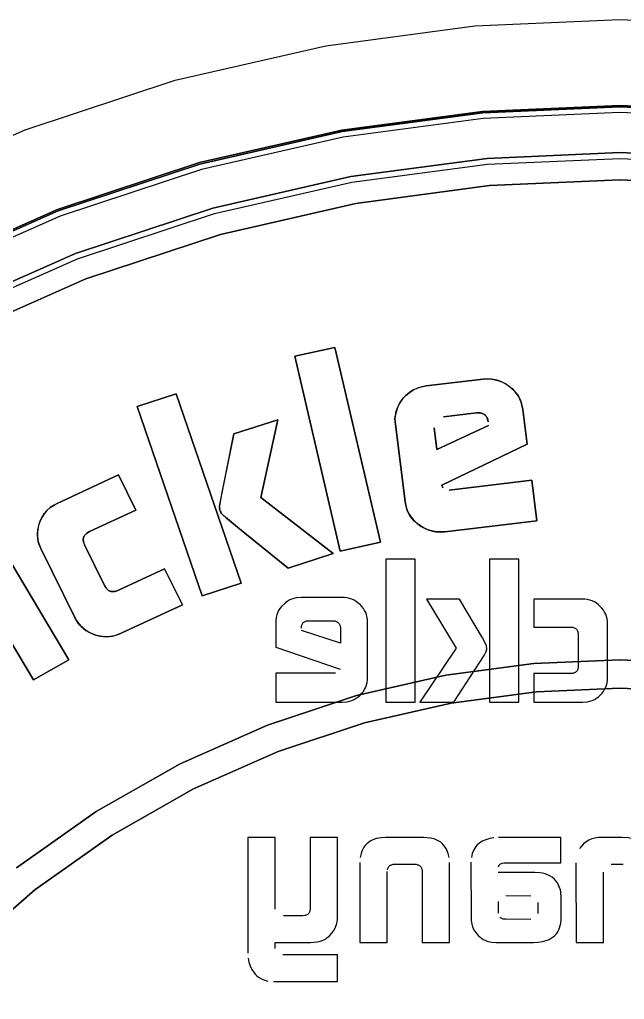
# Model space of a CAD drawing. Header units: millimetres. Extents: x 10366 to 13995, y 24552 to 29685.
# Drawn here: x 11301.61 to 11312.18, y 28002.26 to 28019.37 of the extents above; entities that cross this region are included whole.
import ezdxf

# ---------------------------------------------------------------- set-up
doc = ezdxf.new("R2010")
doc.units = ezdxf.units.MM
doc.header["$LTSCALE"] = 3
doc.layers.add('DomyÅ›lny', color=7, linetype='Continuous')

msp = doc.modelspace()

# ---------------------------------------------------------------- linework, layer by layer
at = {"layer": 'DomyÅ›lny'}
for p, q in [((11307.114, 28013.648), (11307.91, 28010.245)), ((11307.91, 28010.245), (11307.114, 28013.648)), ((11310.399, 28012.566), (11310.476, 28011.96)), ((11310.476, 28011.96), (11310.399, 28012.566)), ((11308.848, 28012.242), (11308.896, 28011.865)), ((11308.896, 28011.865), (11308.848, 28012.242)), ((11303.334, 28011.422), (11303.636, 28010.807)), ((11303.636, 28010.807), (11303.334, 28011.422)), ((11310.555, 28011.33), (11310.645, 28010.623)), ((11310.645, 28010.623), (11310.555, 28011.33)), ((11308.984, 28011.243), (11309, 28011.195)), ((11309, 28011.195), (11308.984, 28011.243)), ((11301.17, 28010.364), (11302.468, 28008.191)), ((11302.468, 28008.191), (11301.17, 28010.364)), ((11302.742, 28010.199), (11303.091, 28009.489)), ((11303.091, 28009.489), (11302.742, 28010.199)), ((11308.521, 28009.951), (11308.007, 28009.951)), ((11308.007, 28009.951), (11308.007, 28007.451)), ((11308.521, 28009.951), (11308.007, 28009.951)), ((11308.007, 28009.951), (11308.007, 28007.451)), ((11308.521, 28007.451), (11308.521, 28009.951)), ((11308.521, 28007.451), (11308.521, 28009.951)), ((11310.332, 28009.951), (11309.818, 28009.951)), ((11309.818, 28009.951), (11309.818, 28007.451)), ((11310.332, 28009.951), (11309.818, 28009.951)), ((11309.818, 28009.951), (11309.818, 28007.451)), ((11310.332, 28007.451), (11310.332, 28009.951)), ((11310.332, 28007.451), (11310.332, 28009.951)), ((11304.139, 28009.783), (11304.45, 28009.151)), ((11304.45, 28009.151), (11304.139, 28009.783)), ((11307.242, 28009.284), (11306.527, 28009.284)), ((11307.242, 28009.284), (11306.527, 28009.284)), ((11309.295, 28009.251), (11308.716, 28009.251)), ((11308.716, 28009.251), (11309.235, 28008.395)), ((11308.716, 28009.251), (11309.235, 28008.395)), ((11309.295, 28009.251), (11308.716, 28009.251)), ((11311.443, 28009.252), (11310.595, 28009.252)), ((11310.595, 28009.252), (11310.595, 28008.764)), ((11310.595, 28009.252), (11310.595, 28008.764)), ((11311.443, 28009.252), (11310.595, 28009.252)), ((11306.661, 28008.876), (11307.078, 28008.876)), ((11306.661, 28008.876), (11307.078, 28008.876)), ((11306.082, 28008.85), (11306.082, 28008.414)), ((11306.082, 28008.85), (11306.082, 28008.414)), ((11307.212, 28008.481), (11306.531, 28008.704)), ((11307.212, 28008.481), (11306.531, 28008.704)), ((11307.212, 28008.752), (11307.212, 28008.481)), ((11307.212, 28008.752), (11307.212, 28008.481)), ((11307.687, 28007.883), (11307.687, 28008.85)), ((11307.687, 28007.883), (11307.687, 28008.85)), ((11310.595, 28008.764), (11311.236, 28008.764)), ((11310.595, 28008.764), (11311.236, 28008.764)), ((11311.88, 28007.876), (11311.88, 28008.827)), ((11311.88, 28007.876), (11311.88, 28008.827)), ((11311.367, 28008.639), (11311.367, 28008.077)), ((11311.367, 28008.639), (11311.367, 28008.077)), ((11306.082, 28008.414), (11307.205, 28008.03)), ((11306.082, 28008.414), (11307.205, 28008.03)), ((11309.235, 28008.395), (11308.603, 28007.451)), ((11309.235, 28008.395), (11308.603, 28007.451)), ((11307.124, 28007.96), (11306.082, 28007.96)), ((11306.082, 28007.96), (11306.082, 28007.451)), ((11306.082, 28007.96), (11306.082, 28007.451)), ((11307.124, 28007.96), (11306.082, 28007.96)), ((11311.236, 28007.952), (11310.595, 28007.952)), ((11310.595, 28007.952), (11310.595, 28007.451)), ((11310.595, 28007.952), (11310.595, 28007.451)), ((11311.236, 28007.952), (11310.595, 28007.952)), ((11306.082, 28007.451), (11307.242, 28007.451)), ((11306.082, 28007.451), (11307.242, 28007.451)), ((11308.007, 28007.451), (11308.521, 28007.451)), ((11308.007, 28007.451), (11308.521, 28007.451)), ((11308.603, 28007.451), (11309.195, 28007.451)), ((11308.603, 28007.451), (11309.195, 28007.451)), ((11309.818, 28007.451), (11310.332, 28007.451)), ((11309.818, 28007.451), (11310.332, 28007.451)), ((11310.595, 28007.451), (11311.443, 28007.451)), ((11310.595, 28007.451), (11311.443, 28007.451)), ((11306.069, 28005.09), (11305.594, 28005.09)), ((11305.594, 28005.09), (11305.594, 28003.072)), ((11305.594, 28005.09), (11305.594, 28003.072)), ((11306.069, 28005.09), (11305.594, 28005.09)), ((11306.069, 28003.839), (11306.069, 28005.09)), ((11306.069, 28003.839), (11306.069, 28005.09)), ((11307.162, 28005.09), (11306.684, 28005.09)), ((11306.684, 28005.09), (11306.684, 28003.869)), ((11306.684, 28005.09), (11306.684, 28003.869)), ((11307.162, 28005.09), (11306.684, 28005.09)), ((11307.162, 28003.723), (11307.162, 28005.09)), ((11307.162, 28003.723), (11307.162, 28005.09)), ((11308.667, 28005.09), (11308.002, 28005.09)), ((11308.667, 28005.09), (11308.002, 28005.09)), ((11311.064, 28005.09), (11309.976, 28005.09)), ((11311.064, 28005.09), (11309.976, 28005.09)), ((11311.064, 28004.649), (11311.064, 28005.09)), ((11311.064, 28004.649), (11311.064, 28005.09)), ((11312.137, 28005.09), (11311.77, 28005.09)), ((11312.137, 28005.09), (11311.77, 28005.09)), ((11307.551, 28004.653), (11307.551, 28003.258)), ((11307.551, 28004.653), (11307.551, 28003.258)), ((11308.186, 28004.626), (11308.484, 28004.626)), ((11308.186, 28004.626), (11308.484, 28004.626)), ((11309.116, 28003.258), (11309.116, 28004.653)), ((11309.116, 28003.258), (11309.116, 28004.653)), ((11309.493, 28004.66), (11309.495, 28003.688)), ((11309.493, 28004.66), (11309.495, 28003.688)), ((11310.074, 28004.649), (11311.064, 28004.649)), ((11310.074, 28004.649), (11311.064, 28004.649)), ((11311.329, 28004.65), (11311.333, 28003.258)), ((11311.329, 28004.65), (11311.333, 28003.258)), ((11311.941, 28004.626), (11312.151, 28004.626)), ((11311.941, 28004.626), (11312.151, 28004.626)), ((11308.03, 28003.258), (11308.03, 28004.498)), ((11308.03, 28003.258), (11308.03, 28004.498)), ((11308.638, 28004.524), (11308.638, 28003.258)), ((11308.638, 28004.524), (11308.638, 28003.258)), ((11310.609, 28004.479), (11309.969, 28004.479)), ((11310.609, 28004.479), (11309.969, 28004.479)), ((11311.812, 28003.258), (11311.808, 28004.487)), ((11311.812, 28003.258), (11311.808, 28004.487)), ((11310.102, 28004.075), (11310.54, 28004.073)), ((11310.102, 28004.075), (11310.54, 28004.073)), ((11309.973, 28003.768), (11309.977, 28003.97)), ((11309.973, 28003.768), (11309.977, 28003.97)), ((11310.663, 28003.953), (11310.661, 28003.765)), ((11310.663, 28003.953), (11310.661, 28003.765)), ((11311.07, 28003.671), (11311.07, 28004.045)), ((11311.07, 28003.671), (11311.07, 28004.045)), ((11306.556, 28003.723), (11306.216, 28003.723)), ((11306.556, 28003.723), (11306.216, 28003.723)), ((11310.538, 28003.659), (11310.096, 28003.662)), ((11310.538, 28003.659), (11310.096, 28003.662)), ((11306.069, 28003.151), (11306.069, 28003.258)), ((11306.069, 28003.258), (11306.687, 28003.258)), ((11306.069, 28003.258), (11306.687, 28003.258)), ((11306.069, 28003.151), (11306.069, 28003.258)), ((11307.551, 28003.258), (11308.03, 28003.258)), ((11307.551, 28003.258), (11308.03, 28003.258)), ((11308.638, 28003.258), (11309.116, 28003.258)), ((11308.638, 28003.258), (11309.116, 28003.258)), ((11309.927, 28003.258), (11310.585, 28003.258)), ((11309.927, 28003.258), (11310.585, 28003.258)), ((11311.333, 28003.258), (11311.812, 28003.258)), ((11311.333, 28003.258), (11311.812, 28003.258)), ((11307.162, 28003.038), (11306.205, 28003.038)), ((11307.162, 28003.038), (11306.205, 28003.038)), ((11307.162, 28002.574), (11307.162, 28003.038)), ((11307.162, 28002.574), (11307.162, 28003.038)), ((11306.044, 28002.574), (11307.162, 28002.574)), ((11306.044, 28002.574), (11307.162, 28002.574))]:
    msp.add_line(p, q, dxfattribs=at)
for points in [[(11299.125, 28016.311, 0), (11301.701, 28017.449, 0), (11304.326, 28018.316, 0), (11306.958, 28018.917, 0), (11309.559, 28019.263, 0), (11312.097, 28019.374, 0), (11314.634, 28019.263, 0), (11317.236, 28018.917, 0), (11319.868, 28018.316, 0), (11322.493, 28017.449, 0), (11325.068, 28016.311, 0)], [(11288.38, 27980.044, 0), (11287.272, 27982.408, 0), (11286.428, 27984.817, 0), (11285.843, 27987.233, 0), (11285.505, 27989.621, 0), (11285.397, 27991.951, 0), (11285.505, 27994.28, 0), (11285.843, 27996.668, 0), (11286.428, 27999.085, 0), (11287.272, 28001.494, 0), (11288.38, 28003.858, 0), (11289.75, 28006.138, 0), (11291.369, 28008.292, 0), (11293.217, 28010.283, 0), (11295.268, 28012.078, 0), (11297.487, 28013.65, 0), (11299.834, 28014.98, 0), (11302.269, 28016.056, 0), (11304.75, 28016.876, 0), (11307.239, 28017.444, 0), (11309.698, 28017.772, 0), (11312.097, 28017.876, 0)], [(11288.403, 27980.055, 0), (11287.296, 27982.417, 0), (11286.453, 27984.824, 0), (11285.869, 27987.238, 0), (11285.531, 27989.624, 0), (11285.424, 27991.951, 0), (11285.531, 27994.278, 0), (11285.869, 27996.664, 0), (11286.453, 27999.078, 0), (11287.296, 28001.485, 0), (11288.403, 28003.847, 0), (11289.771, 28006.124, 0), (11291.389, 28008.276, 0), (11293.236, 28010.265, 0), (11295.285, 28012.059, 0), (11297.501, 28013.629, 0), (11299.846, 28014.958, 0), (11302.279, 28016.033, 0), (11304.757, 28016.851, 0), (11307.243, 28017.419, 0), (11309.7, 28017.746, 0), (11312.097, 28017.851, 0)], [(11324.36, 28014.98, 0), (11321.925, 28016.056, 0), (11319.443, 28016.876, 0), (11316.955, 28017.444, 0), (11314.496, 28017.772, 0), (11312.097, 28017.876, 0), (11309.698, 28017.772, 0), (11307.239, 28017.444, 0), (11304.75, 28016.876, 0), (11302.269, 28016.056, 0), (11299.834, 28014.98, 0)], [(11324.348, 28014.958, 0), (11321.915, 28016.033, 0), (11319.436, 28016.851, 0), (11316.95, 28017.419, 0), (11314.494, 28017.746, 0), (11312.097, 28017.851, 0), (11309.7, 28017.746, 0), (11307.243, 28017.419, 0), (11304.757, 28016.851, 0), (11302.279, 28016.033, 0), (11299.846, 28014.958, 0)], [(11324.3, 28014.869, 0), (11321.877, 28015.94, 0), (11319.408, 28016.755, 0), (11316.932, 28017.321, 0), (11314.484, 28017.647, 0), (11312.097, 28017.751, 0), (11309.709, 28017.647, 0), (11307.262, 28017.321, 0), (11304.786, 28016.755, 0), (11302.316, 28015.94, 0), (11299.893, 28014.869, 0)], [(11312.097, 28017.876, 0), (11314.496, 28017.772, 0), (11316.955, 28017.444, 0), (11319.443, 28016.876, 0), (11321.925, 28016.056, 0), (11324.36, 28014.98, 0), (11326.707, 28013.65, 0), (11328.925, 28012.078, 0), (11330.976, 28010.283, 0), (11332.825, 28008.292, 0), (11334.444, 28006.138, 0), (11335.813, 28003.858, 0), (11336.922, 28001.494, 0), (11337.766, 27999.085, 0), (11338.35, 27996.668, 0), (11338.688, 27994.28, 0), (11338.796, 27991.951, 0), (11338.688, 27989.621, 0), (11338.35, 27987.233, 0), (11337.766, 27984.817, 0), (11336.922, 27982.408, 0), (11335.813, 27980.044, 0)], [(11312.097, 28017.851, 0), (11314.494, 28017.746, 0), (11316.95, 28017.419, 0), (11319.436, 28016.851, 0), (11321.915, 28016.033, 0), (11324.348, 28014.958, 0), (11326.693, 28013.629, 0), (11328.909, 28012.059, 0), (11330.958, 28010.265, 0), (11332.805, 28008.276, 0), (11334.422, 28006.124, 0), (11335.79, 28003.847, 0), (11336.897, 28001.485, 0), (11337.74, 27999.078, 0), (11338.325, 27996.664, 0), (11338.662, 27994.278, 0), (11338.77, 27991.951, 0), (11338.662, 27989.624, 0), (11338.325, 27987.238, 0), (11337.74, 27984.824, 0), (11336.897, 27982.417, 0), (11335.79, 27980.055, 0)], [(11300.224, 28014.247, 0), (11302.582, 28015.289, 0), (11304.984, 28016.082, 0), (11307.393, 28016.632, 0), (11309.774, 28016.949, 0), (11312.097, 28017.051, 0), (11314.419, 28016.949, 0), (11316.8, 28016.632, 0), (11319.209, 28016.082, 0), (11321.612, 28015.289, 0), (11323.969, 28014.247, 0)], [(11323.969, 28014.247, 0), (11321.612, 28015.289, 0), (11319.209, 28016.082, 0), (11316.8, 28016.632, 0), (11314.419, 28016.949, 0), (11312.097, 28017.051, 0), (11309.774, 28016.949, 0), (11307.393, 28016.632, 0), (11304.984, 28016.082, 0), (11302.582, 28015.289, 0), (11300.224, 28014.247, 0)], [(11300.272, 28014.158, 0), (11302.62, 28015.196, 0), (11305.013, 28015.986, 0), (11307.412, 28016.534, 0), (11309.783, 28016.85, 0), (11312.097, 28016.951, 0), (11314.41, 28016.85, 0), (11316.782, 28016.534, 0), (11319.181, 28015.986, 0), (11321.574, 28015.196, 0), (11323.922, 28014.158, 0)], [(11323.744, 28013.824, 0), (11321.431, 28014.846, 0), (11319.074, 28015.624, 0), (11316.711, 28016.163, 0), (11314.375, 28016.475, 0), (11312.097, 28016.574, 0), (11309.818, 28016.475, 0), (11307.483, 28016.163, 0), (11305.119, 28015.624, 0), (11302.762, 28014.846, 0), (11300.45, 28013.824, 0)], [(11300.45, 28013.824, 0), (11302.762, 28014.846, 0), (11305.119, 28015.624, 0), (11307.483, 28016.163, 0), (11309.818, 28016.475, 0), (11312.097, 28016.574, 0), (11314.375, 28016.475, 0), (11316.711, 28016.163, 0), (11319.074, 28015.624, 0), (11321.431, 28014.846, 0), (11323.744, 28013.824, 0)], [(11306.414, 28013.494, 0), (11307.114, 28013.648, 0)], [(11307.114, 28013.648, 0), (11306.414, 28013.494, 0)], [(11307.21, 28010.091, 0), (11306.414, 28013.494, 0)], [(11306.414, 28013.494, 0), (11307.21, 28010.091, 0)], [(11308.172, 28012.301, 0), (11308.166, 28012.405, 0), (11308.172, 28012.463, 0), (11308.188, 28012.533, 0), (11308.219, 28012.619, 0), (11308.244, 28012.668, 0), (11308.279, 28012.72, 0), (11308.322, 28012.774, 0), (11308.364, 28012.817, 0), (11308.438, 28012.876, 0), (11308.487, 28012.906, 0), (11308.565, 28012.941, 0), (11308.632, 28012.961, 0), (11308.713, 28012.976, 0)], [(11308.713, 28012.976, 0), (11308.594, 28012.951, 0), (11308.518, 28012.921, 0), (11308.476, 28012.9, 0), (11308.419, 28012.863, 0), (11308.343, 28012.796, 0), (11308.3, 28012.749, 0), (11308.262, 28012.696, 0), (11308.232, 28012.647, 0), (11308.211, 28012.601, 0), (11308.184, 28012.521, 0), (11308.171, 28012.456, 0), (11308.166, 28012.401, 0), (11308.167, 28012.35, 0), (11308.172, 28012.301, 0)], [(11308.713, 28012.976, 0), (11309.706, 28013.094, 0)], [(11309.706, 28013.094, 0), (11308.713, 28012.976, 0)], [(11309.706, 28013.094, 0), (11309.783, 28013.099, 0), (11309.864, 28013.095, 0), (11309.965, 28013.072, 0), (11310.034, 28013.047, 0), (11310.119, 28013, 0), (11310.211, 28012.929, 0), (11310.278, 28012.858, 0), (11310.322, 28012.795, 0), (11310.352, 28012.739, 0), (11310.372, 28012.686, 0), (11310.399, 28012.566, 0)], [(11310.399, 28012.566, 0), (11310.385, 28012.641, 0), (11310.371, 28012.691, 0), (11310.349, 28012.745, 0), (11310.317, 28012.804, 0), (11310.268, 28012.871, 0), (11310.192, 28012.946, 0), (11310.096, 28013.015, 0), (11310.013, 28013.055, 0), (11309.95, 28013.077, 0), (11309.856, 28013.096, 0), (11309.778, 28013.099, 0), (11309.706, 28013.094, 0)], [(11303.661, 28012.62, 0), (11304.342, 28012.841, 0)], [(11304.342, 28012.841, 0), (11303.661, 28012.62, 0)], [(11304.342, 28012.841, 0), (11305.477, 28009.529, 0)], [(11305.477, 28009.529, 0), (11304.342, 28012.841, 0)], [(11304.796, 28009.309, 0), (11303.661, 28012.62, 0)], [(11303.661, 28012.62, 0), (11304.796, 28009.309, 0)], [(11309.59, 28012.504, 0), (11309.013, 28012.435, 0)], [(11309.013, 28012.435, 0), (11309.59, 28012.504, 0)], [(11309.794, 28012.349, 0), (11309.789, 28012.381, 0), (11309.779, 28012.413, 0), (11309.773, 28012.426, 0), (11309.758, 28012.45, 0), (11309.748, 28012.462, 0), (11309.734, 28012.475, 0), (11309.717, 28012.486, 0), (11309.698, 28012.495, 0), (11309.677, 28012.501, 0), (11309.655, 28012.505, 0), (11309.633, 28012.507, 0), (11309.59, 28012.504, 0)], [(11309.59, 28012.504, 0), (11309.628, 28012.507, 0), (11309.648, 28012.506, 0), (11309.667, 28012.503, 0), (11309.687, 28012.499, 0), (11309.705, 28012.492, 0), (11309.725, 28012.481, 0), (11309.735, 28012.474, 0), (11309.743, 28012.467, 0), (11309.757, 28012.451, 0), (11309.767, 28012.437, 0), (11309.774, 28012.424, 0), (11309.78, 28012.409, 0), (11309.789, 28012.379, 0), (11309.794, 28012.349, 0)], [(11305.352, 28012.138, 0), (11306.118, 28012.386, 0)], [(11306.118, 28012.386, 0), (11305.352, 28012.138, 0)], [(11306.118, 28012.386, 0), (11305.821, 28011.03, 0)], [(11305.821, 28011.03, 0), (11306.118, 28012.386, 0)], [(11308.341, 28010.957, 0), (11308.172, 28012.301, 0)], [(11308.172, 28012.301, 0), (11308.341, 28010.957, 0)], [(11308.896, 28011.865, 0), (11309.802, 28012.287, 0)], [(11309.802, 28012.287, 0), (11308.896, 28011.865, 0)], [(11306.302, 28009.796, 0), (11305.421, 28010.502, 0), (11305.203, 28010.684, 0), (11305.151, 28010.73, 0), (11305.134, 28010.749, 0), (11305.122, 28010.768, 0), (11305.109, 28010.796, 0), (11305.102, 28010.82, 0), (11305.098, 28010.842, 0), (11305.097, 28010.861, 0), (11305.098, 28010.879, 0), (11305.352, 28012.138, 0)], [(11305.352, 28012.138, 0), (11305.135, 28011.084, 0), (11305.109, 28010.946, 0), (11305.1, 28010.888, 0), (11305.097, 28010.87, 0), (11305.098, 28010.847, 0), (11305.102, 28010.819, 0), (11305.106, 28010.803, 0), (11305.112, 28010.787, 0), (11305.12, 28010.771, 0), (11305.129, 28010.757, 0), (11305.138, 28010.745, 0), (11305.156, 28010.725, 0), (11305.213, 28010.675, 0), (11305.54, 28010.407, 0), (11306.302, 28009.796, 0)], [(11310.476, 28011.96, 0), (11308.984, 28011.243, 0)], [(11308.984, 28011.243, 0), (11310.476, 28011.96, 0)], [(11302.265, 28010.926, 0), (11303.334, 28011.422, 0)], [(11303.334, 28011.422, 0), (11302.265, 28010.926, 0)], [(11309.11, 28011.157, 0), (11310.555, 28011.33, 0)], [(11310.555, 28011.33, 0), (11309.11, 28011.157, 0)], [(11301.978, 28010.136, 0), (11301.938, 28010.237, 0), (11301.924, 28010.3, 0), (11301.917, 28010.387, 0), (11301.922, 28010.464, 0), (11301.945, 28010.565, 0), (11301.965, 28010.62, 0), (11301.988, 28010.668, 0), (11302.037, 28010.746, 0), (11302.084, 28010.801, 0), (11302.142, 28010.852, 0), (11302.207, 28010.896, 0), (11302.265, 28010.926, 0)], [(11302.265, 28010.926, 0), (11302.207, 28010.896, 0), (11302.141, 28010.851, 0), (11302.083, 28010.8, 0), (11302.036, 28010.744, 0), (11301.986, 28010.665, 0), (11301.964, 28010.616, 0), (11301.944, 28010.56, 0), (11301.93, 28010.507, 0), (11301.918, 28010.418, 0), (11301.918, 28010.357, 0), (11301.927, 28010.282, 0), (11301.943, 28010.222, 0), (11301.978, 28010.136, 0)], [(11305.821, 28011.03, 0), (11307.087, 28010.049, 0)], [(11307.087, 28010.049, 0), (11305.821, 28011.03, 0)], [(11309.035, 28010.431, 0), (11308.944, 28010.426, 0), (11308.892, 28010.428, 0), (11308.834, 28010.437, 0), (11308.765, 28010.455, 0), (11308.716, 28010.473, 0), (11308.658, 28010.502, 0), (11308.592, 28010.543, 0), (11308.554, 28010.571, 0), (11308.498, 28010.623, 0), (11308.466, 28010.66, 0), (11308.433, 28010.704, 0), (11308.404, 28010.755, 0), (11308.38, 28010.805, 0), (11308.353, 28010.893, 0), (11308.341, 28010.957, 0)], [(11308.341, 28010.957, 0), (11308.354, 28010.887, 0), (11308.367, 28010.841, 0), (11308.386, 28010.79, 0), (11308.414, 28010.736, 0), (11308.447, 28010.684, 0), (11308.482, 28010.641, 0), (11308.545, 28010.579, 0), (11308.624, 28010.521, 0), (11308.692, 28010.484, 0), (11308.748, 28010.461, 0), (11308.821, 28010.44, 0), (11308.878, 28010.43, 0), (11308.93, 28010.426, 0), (11309.035, 28010.431, 0)], [(11303.636, 28010.807, 0), (11302.83, 28010.434, 0)], [(11302.83, 28010.434, 0), (11303.636, 28010.807, 0)], [(11310.645, 28010.623, 0), (11309.035, 28010.431, 0)], [(11309.035, 28010.431, 0), (11310.645, 28010.623, 0)], [(11302.742, 28010.199, 0), (11302.732, 28010.223, 0), (11302.722, 28010.256, 0), (11302.719, 28010.274, 0), (11302.717, 28010.294, 0), (11302.718, 28010.305, 0), (11302.72, 28010.319, 0), (11302.724, 28010.333, 0), (11302.73, 28010.347, 0), (11302.737, 28010.359, 0), (11302.744, 28010.369, 0), (11302.757, 28010.384, 0), (11302.77, 28010.396, 0), (11302.797, 28010.415, 0), (11302.83, 28010.434, 0)], [(11302.83, 28010.434, 0), (11302.783, 28010.406, 0), (11302.769, 28010.395, 0), (11302.755, 28010.383, 0), (11302.742, 28010.367, 0), (11302.735, 28010.356, 0), (11302.728, 28010.344, 0), (11302.723, 28010.329, 0), (11302.72, 28010.316, 0), (11302.718, 28010.303, 0), (11302.718, 28010.282, 0), (11302.72, 28010.263, 0), (11302.724, 28010.246, 0), (11302.742, 28010.199, 0)], [(11307.91, 28010.245, 0), (11307.21, 28010.091, 0)], [(11307.21, 28010.091, 0), (11307.91, 28010.245, 0)], [(11302.568, 28008.935, 0), (11301.978, 28010.136, 0)], [(11301.978, 28010.136, 0), (11302.568, 28008.935, 0)], [(11301.847, 28007.841, 0), (11300.549, 28010.014, 0)], [(11300.549, 28010.014, 0), (11301.847, 28007.841, 0)], [(11307.087, 28010.049, 0), (11306.302, 28009.796, 0)], [(11306.302, 28009.796, 0), (11307.087, 28010.049, 0)], [(11303.333, 28009.41, 0), (11304.139, 28009.783, 0)], [(11304.139, 28009.783, 0), (11303.333, 28009.41, 0)], [(11303.091, 28009.489, 0), (11303.117, 28009.447, 0), (11303.135, 28009.426, 0), (11303.146, 28009.415, 0), (11303.162, 28009.404, 0), (11303.172, 28009.399, 0), (11303.184, 28009.393, 0), (11303.198, 28009.389, 0), (11303.211, 28009.386, 0), (11303.233, 28009.384, 0), (11303.251, 28009.385, 0), (11303.271, 28009.388, 0), (11303.292, 28009.394, 0), (11303.333, 28009.41, 0)], [(11303.333, 28009.41, 0), (11303.305, 28009.398, 0), (11303.271, 28009.388, 0), (11303.251, 28009.385, 0), (11303.23, 28009.385, 0), (11303.217, 28009.385, 0), (11303.203, 28009.388, 0), (11303.188, 28009.392, 0), (11303.174, 28009.397, 0), (11303.162, 28009.404, 0), (11303.146, 28009.416, 0), (11303.134, 28009.427, 0), (11303.115, 28009.45, 0), (11303.091, 28009.489, 0)], [(11305.477, 28009.529, 0), (11304.796, 28009.309, 0)], [(11304.796, 28009.309, 0), (11305.477, 28009.529, 0)], [(11306.527, 28009.284, 0), (11306.44, 28009.276, 0), (11306.397, 28009.266, 0), (11306.356, 28009.252, 0), (11306.316, 28009.233, 0), (11306.279, 28009.211, 0), (11306.245, 28009.185, 0), (11306.183, 28009.125, 0), (11306.156, 28009.091, 0), (11306.133, 28009.055, 0), (11306.115, 28009.016, 0), (11306.1, 28008.976, 0), (11306.09, 28008.935, 0), (11306.084, 28008.893, 0), (11306.082, 28008.85, 0)], [(11306.527, 28009.284, 0), (11306.44, 28009.276, 0), (11306.397, 28009.266, 0), (11306.356, 28009.252, 0), (11306.316, 28009.233, 0), (11306.279, 28009.211, 0), (11306.245, 28009.185, 0), (11306.183, 28009.125, 0), (11306.156, 28009.091, 0), (11306.133, 28009.055, 0), (11306.115, 28009.016, 0), (11306.1, 28008.976, 0), (11306.09, 28008.935, 0), (11306.084, 28008.893, 0), (11306.082, 28008.85, 0)], [(11307.687, 28008.85, 0), (11307.685, 28008.893, 0), (11307.679, 28008.935, 0), (11307.669, 28008.976, 0), (11307.654, 28009.017, 0), (11307.635, 28009.055, 0), (11307.613, 28009.091, 0), (11307.586, 28009.125, 0), (11307.557, 28009.157, 0), (11307.524, 28009.185, 0), (11307.49, 28009.211, 0), (11307.452, 28009.234, 0), (11307.413, 28009.252, 0), (11307.371, 28009.266, 0), (11307.329, 28009.276, 0), (11307.285, 28009.282, 0), (11307.242, 28009.284, 0)], [(11307.687, 28008.85, 0), (11307.685, 28008.893, 0), (11307.679, 28008.935, 0), (11307.669, 28008.976, 0), (11307.654, 28009.017, 0), (11307.635, 28009.055, 0), (11307.613, 28009.091, 0), (11307.586, 28009.125, 0), (11307.557, 28009.157, 0), (11307.524, 28009.185, 0), (11307.49, 28009.211, 0), (11307.452, 28009.234, 0), (11307.413, 28009.252, 0), (11307.371, 28009.266, 0), (11307.329, 28009.276, 0), (11307.285, 28009.282, 0), (11307.242, 28009.284, 0)], [(11309.771, 28008.395, 0), (11309.768, 28008.426, 0), (11309.764, 28008.44, 0), (11309.753, 28008.469, 0), (11309.696, 28008.577, 0), (11309.295, 28009.251, 0)], [(11309.771, 28008.395, 0), (11309.768, 28008.426, 0), (11309.764, 28008.44, 0), (11309.753, 28008.469, 0), (11309.696, 28008.577, 0), (11309.295, 28009.251, 0)], [(11311.88, 28008.827, 0), (11311.879, 28008.869, 0), (11311.873, 28008.91, 0), (11311.863, 28008.951, 0), (11311.848, 28008.99, 0), (11311.83, 28009.028, 0), (11311.807, 28009.063, 0), (11311.781, 28009.097, 0), (11311.752, 28009.127, 0), (11311.72, 28009.156, 0), (11311.686, 28009.181, 0), (11311.65, 28009.203, 0), (11311.611, 28009.221, 0), (11311.57, 28009.235, 0), (11311.529, 28009.244, 0), (11311.486, 28009.25, 0), (11311.443, 28009.252, 0)], [(11311.88, 28008.827, 0), (11311.879, 28008.869, 0), (11311.873, 28008.91, 0), (11311.863, 28008.951, 0), (11311.848, 28008.99, 0), (11311.83, 28009.028, 0), (11311.807, 28009.063, 0), (11311.781, 28009.097, 0), (11311.752, 28009.127, 0), (11311.72, 28009.156, 0), (11311.686, 28009.181, 0), (11311.65, 28009.203, 0), (11311.611, 28009.221, 0), (11311.57, 28009.235, 0), (11311.529, 28009.244, 0), (11311.486, 28009.25, 0), (11311.443, 28009.252, 0)], [(11304.45, 28009.151, 0), (11303.381, 28008.656, 0)], [(11303.381, 28008.656, 0), (11304.45, 28009.151, 0)], [(11303.381, 28008.656, 0), (11303.265, 28008.614, 0), (11303.192, 28008.6, 0), (11303.104, 28008.596, 0), (11303.021, 28008.605, 0), (11302.951, 28008.62, 0), (11302.85, 28008.657, 0), (11302.803, 28008.681, 0), (11302.756, 28008.711, 0), (11302.708, 28008.75, 0), (11302.663, 28008.794, 0), (11302.629, 28008.835, 0), (11302.568, 28008.935, 0)], [(11302.568, 28008.935, 0), (11302.598, 28008.882, 0), (11302.646, 28008.814, 0), (11302.68, 28008.776, 0), (11302.722, 28008.738, 0), (11302.764, 28008.705, 0), (11302.806, 28008.679, 0), (11302.889, 28008.641, 0), (11302.936, 28008.625, 0), (11303.015, 28008.605, 0), (11303.065, 28008.599, 0), (11303.12, 28008.596, 0), (11303.176, 28008.598, 0), (11303.227, 28008.605, 0), (11303.311, 28008.628, 0), (11303.381, 28008.656, 0)], [(11306.531, 28008.748, 0), (11306.532, 28008.774, 0), (11306.534, 28008.787, 0), (11306.537, 28008.799, 0), (11306.541, 28008.811, 0), (11306.547, 28008.823, 0), (11306.554, 28008.834, 0), (11306.563, 28008.844, 0), (11306.573, 28008.852, 0), (11306.584, 28008.859, 0), (11306.596, 28008.865, 0), (11306.609, 28008.87, 0), (11306.622, 28008.873, 0), (11306.661, 28008.876, 0)], [(11306.531, 28008.748, 0), (11306.532, 28008.774, 0), (11306.534, 28008.787, 0), (11306.537, 28008.799, 0), (11306.541, 28008.811, 0), (11306.547, 28008.823, 0), (11306.554, 28008.834, 0), (11306.563, 28008.844, 0), (11306.573, 28008.852, 0), (11306.584, 28008.859, 0), (11306.596, 28008.865, 0), (11306.609, 28008.87, 0), (11306.622, 28008.873, 0), (11306.661, 28008.876, 0)], [(11307.078, 28008.876, 0), (11307.104, 28008.874, 0), (11307.116, 28008.871, 0), (11307.128, 28008.867, 0), (11307.14, 28008.862, 0), (11307.162, 28008.848, 0), (11307.171, 28008.84, 0), (11307.18, 28008.831, 0), (11307.188, 28008.822, 0), (11307.195, 28008.811, 0), (11307.201, 28008.8, 0), (11307.206, 28008.789, 0), (11307.209, 28008.776, 0), (11307.211, 28008.764, 0), (11307.212, 28008.752, 0)], [(11307.078, 28008.876, 0), (11307.104, 28008.874, 0), (11307.116, 28008.871, 0), (11307.128, 28008.867, 0), (11307.14, 28008.862, 0), (11307.162, 28008.848, 0), (11307.171, 28008.84, 0), (11307.18, 28008.831, 0), (11307.188, 28008.822, 0), (11307.195, 28008.811, 0), (11307.201, 28008.8, 0), (11307.206, 28008.789, 0), (11307.209, 28008.776, 0), (11307.211, 28008.764, 0), (11307.212, 28008.752, 0)], [(11311.236, 28008.764, 0), (11311.262, 28008.763, 0), (11311.275, 28008.761, 0), (11311.288, 28008.758, 0), (11311.3, 28008.754, 0), (11311.312, 28008.748, 0), (11311.323, 28008.741, 0), (11311.334, 28008.733, 0), (11311.342, 28008.724, 0), (11311.35, 28008.713, 0), (11311.355, 28008.702, 0), (11311.36, 28008.69, 0), (11311.363, 28008.677, 0), (11311.365, 28008.665, 0), (11311.367, 28008.639, 0)], [(11311.236, 28008.764, 0), (11311.262, 28008.763, 0), (11311.275, 28008.761, 0), (11311.288, 28008.758, 0), (11311.3, 28008.754, 0), (11311.312, 28008.748, 0), (11311.323, 28008.741, 0), (11311.334, 28008.733, 0), (11311.342, 28008.724, 0), (11311.35, 28008.713, 0), (11311.355, 28008.702, 0), (11311.36, 28008.69, 0), (11311.363, 28008.677, 0), (11311.365, 28008.665, 0), (11311.367, 28008.639, 0)], [(11309.195, 28007.451, 0), (11309.497, 28007.917, 0), (11309.649, 28008.15, 0), (11309.722, 28008.268, 0), (11309.755, 28008.329, 0), (11309.761, 28008.345, 0), (11309.766, 28008.361, 0), (11309.77, 28008.378, 0), (11309.771, 28008.395, 0)], [(11309.195, 28007.451, 0), (11309.497, 28007.917, 0), (11309.649, 28008.15, 0), (11309.722, 28008.268, 0), (11309.755, 28008.329, 0), (11309.761, 28008.345, 0), (11309.766, 28008.361, 0), (11309.77, 28008.378, 0), (11309.771, 28008.395, 0)], [(11323.925, 28003.437, 0), (11322.64, 28004.561, 0), (11321.251, 28005.546, 0), (11319.78, 28006.379, 0), (11318.254, 28007.054, 0), (11316.7, 28007.567, 0), (11315.141, 28007.923, 0), (11313.6, 28008.128, 0), (11312.097, 28008.194, 0), (11310.594, 28008.128, 0), (11309.053, 28007.923, 0), (11307.494, 28007.567, 0), (11305.939, 28007.054, 0), (11304.414, 28006.379, 0), (11302.943, 28005.546, 0), (11301.553, 28004.561, 0)], [(11301.553, 28004.561, 0), (11302.943, 28005.546, 0), (11304.414, 28006.379, 0), (11305.939, 28007.054, 0), (11307.494, 28007.567, 0), (11309.053, 28007.923, 0), (11310.594, 28008.128, 0), (11312.097, 28008.194, 0), (11313.6, 28008.128, 0), (11315.141, 28007.923, 0), (11316.7, 28007.567, 0), (11318.254, 28007.054, 0), (11319.78, 28006.379, 0), (11321.251, 28005.546, 0), (11322.64, 28004.561, 0), (11323.925, 28003.437, 0)], [(11302.468, 28008.191, 0), (11301.847, 28007.841, 0)], [(11301.847, 28007.841, 0), (11302.468, 28008.191, 0)], [(11311.367, 28008.077, 0), (11311.365, 28008.051, 0), (11311.363, 28008.039, 0), (11311.36, 28008.026, 0), (11311.355, 28008.014, 0), (11311.35, 28008.003, 0), (11311.342, 28007.992, 0), (11311.333, 28007.983, 0), (11311.323, 28007.975, 0), (11311.312, 28007.968, 0), (11311.3, 28007.963, 0), (11311.275, 28007.956, 0), (11311.236, 28007.952, 0)], [(11311.367, 28008.077, 0), (11311.365, 28008.051, 0), (11311.363, 28008.039, 0), (11311.36, 28008.026, 0), (11311.355, 28008.014, 0), (11311.35, 28008.003, 0), (11311.342, 28007.992, 0), (11311.333, 28007.983, 0), (11311.323, 28007.975, 0), (11311.312, 28007.968, 0), (11311.3, 28007.963, 0), (11311.275, 28007.956, 0), (11311.236, 28007.952, 0)], [(11307.242, 28007.451, 0), (11307.329, 28007.459, 0), (11307.371, 28007.468, 0), (11307.413, 28007.482, 0), (11307.452, 28007.501, 0), (11307.49, 28007.523, 0), (11307.524, 28007.548, 0), (11307.557, 28007.577, 0), (11307.586, 28007.608, 0), (11307.613, 28007.642, 0), (11307.636, 28007.679, 0), (11307.654, 28007.717, 0), (11307.669, 28007.757, 0), (11307.679, 28007.798, 0), (11307.685, 28007.841, 0), (11307.687, 28007.883, 0)], [(11307.242, 28007.451, 0), (11307.329, 28007.459, 0), (11307.371, 28007.468, 0), (11307.413, 28007.482, 0), (11307.452, 28007.501, 0), (11307.49, 28007.523, 0), (11307.524, 28007.548, 0), (11307.557, 28007.577, 0), (11307.586, 28007.608, 0), (11307.613, 28007.642, 0), (11307.636, 28007.679, 0), (11307.654, 28007.717, 0), (11307.669, 28007.757, 0), (11307.679, 28007.798, 0), (11307.685, 28007.841, 0), (11307.687, 28007.883, 0)], [(11311.443, 28007.451, 0), (11311.529, 28007.459, 0), (11311.57, 28007.468, 0), (11311.611, 28007.482, 0), (11311.65, 28007.5, 0), (11311.686, 28007.522, 0), (11311.721, 28007.547, 0), (11311.752, 28007.575, 0), (11311.782, 28007.606, 0), (11311.807, 28007.639, 0), (11311.83, 28007.675, 0), (11311.848, 28007.713, 0), (11311.863, 28007.752, 0), (11311.873, 28007.793, 0), (11311.879, 28007.834, 0), (11311.88, 28007.876, 0)], [(11311.443, 28007.451, 0), (11311.529, 28007.459, 0), (11311.57, 28007.468, 0), (11311.611, 28007.482, 0), (11311.65, 28007.5, 0), (11311.686, 28007.522, 0), (11311.721, 28007.547, 0), (11311.752, 28007.575, 0), (11311.782, 28007.606, 0), (11311.807, 28007.639, 0), (11311.83, 28007.675, 0), (11311.848, 28007.713, 0), (11311.863, 28007.752, 0), (11311.873, 28007.793, 0), (11311.879, 28007.834, 0), (11311.88, 28007.876, 0)], [(11300.628, 28003.087, 0), (11301.874, 28004.178, 0), (11303.221, 28005.133, 0), (11304.647, 28005.941, 0), (11306.127, 28006.594, 0), (11307.634, 28007.092, 0), (11309.146, 28007.437, 0), (11310.639, 28007.636, 0), (11312.097, 28007.7, 0), (11313.554, 28007.636, 0), (11315.048, 28007.437, 0), (11316.56, 28007.092, 0), (11318.067, 28006.594, 0), (11319.546, 28005.941, 0), (11320.972, 28005.133, 0), (11322.32, 28004.178, 0), (11323.566, 28003.087, 0)], [(11323.566, 28003.087, 0), (11322.32, 28004.178, 0), (11320.972, 28005.133, 0), (11319.546, 28005.941, 0), (11318.067, 28006.594, 0), (11316.56, 28007.092, 0), (11315.048, 28007.437, 0), (11313.554, 28007.636, 0), (11312.097, 28007.7, 0), (11310.639, 28007.636, 0), (11309.146, 28007.437, 0), (11307.634, 28007.092, 0), (11306.127, 28006.594, 0), (11304.647, 28005.941, 0), (11303.221, 28005.133, 0), (11301.874, 28004.178, 0), (11300.628, 28003.087, 0)], [(11308.002, 28005.09, 0), (11307.922, 28005.086, 0), (11307.844, 28005.073, 0), (11307.806, 28005.061, 0), (11307.769, 28005.046, 0), (11307.734, 28005.028, 0), (11307.702, 28005.005, 0), (11307.672, 28004.98, 0), (11307.646, 28004.951, 0), (11307.623, 28004.919, 0), (11307.604, 28004.885, 0), (11307.588, 28004.85, 0), (11307.576, 28004.813, 0), (11307.558, 28004.738, 0)], [(11308.002, 28005.09, 0), (11307.922, 28005.086, 0), (11307.844, 28005.073, 0), (11307.806, 28005.061, 0), (11307.769, 28005.046, 0), (11307.734, 28005.028, 0), (11307.702, 28005.005, 0), (11307.672, 28004.98, 0), (11307.646, 28004.951, 0), (11307.623, 28004.919, 0), (11307.604, 28004.885, 0), (11307.588, 28004.85, 0), (11307.576, 28004.813, 0), (11307.558, 28004.738, 0)], [(11309.11, 28004.738, 0), (11309.093, 28004.813, 0), (11309.065, 28004.886, 0), (11309.045, 28004.919, 0), (11309.022, 28004.951, 0), (11308.996, 28004.98, 0), (11308.966, 28005.006, 0), (11308.934, 28005.028, 0), (11308.899, 28005.046, 0), (11308.862, 28005.061, 0), (11308.785, 28005.081, 0), (11308.667, 28005.09, 0)], [(11309.11, 28004.738, 0), (11309.093, 28004.813, 0), (11309.065, 28004.886, 0), (11309.045, 28004.919, 0), (11309.022, 28004.951, 0), (11308.996, 28004.98, 0), (11308.966, 28005.006, 0), (11308.934, 28005.028, 0), (11308.899, 28005.046, 0), (11308.862, 28005.061, 0), (11308.785, 28005.081, 0), (11308.667, 28005.09, 0)], [(11311.77, 28005.09, 0), (11311.714, 28005.088, 0), (11311.659, 28005.08, 0), (11311.606, 28005.065, 0), (11311.554, 28005.044, 0), (11311.507, 28005.015, 0), (11311.463, 28004.981, 0), (11311.425, 28004.941, 0), (11311.392, 28004.898, 0)], [(11311.77, 28005.09, 0), (11311.714, 28005.088, 0), (11311.659, 28005.08, 0), (11311.606, 28005.065, 0), (11311.554, 28005.044, 0), (11311.507, 28005.015, 0), (11311.463, 28004.981, 0), (11311.425, 28004.941, 0), (11311.392, 28004.898, 0)], [(11312.51, 28004.928, 0), (11312.48, 28004.971, 0), (11312.462, 28004.991, 0), (11312.442, 28005.008, 0), (11312.42, 28005.024, 0), (11312.397, 28005.038, 0), (11312.349, 28005.059, 0), (11312.297, 28005.074, 0), (11312.244, 28005.084, 0), (11312.137, 28005.09, 0)], [(11312.51, 28004.928, 0), (11312.48, 28004.971, 0), (11312.462, 28004.991, 0), (11312.442, 28005.008, 0), (11312.42, 28005.024, 0), (11312.397, 28005.038, 0), (11312.349, 28005.059, 0), (11312.297, 28005.074, 0), (11312.244, 28005.084, 0), (11312.137, 28005.09, 0)], [(11309.893, 28005.083, 0), (11309.822, 28005.072, 0), (11309.754, 28005.052, 0), (11309.689, 28005.023, 0), (11309.658, 28005.004, 0), (11309.63, 28004.983, 0), (11309.604, 28004.959, 0), (11309.581, 28004.932, 0), (11309.561, 28004.904, 0), (11309.544, 28004.873, 0), (11309.517, 28004.808, 0), (11309.501, 28004.741, 0)], [(11309.893, 28005.083, 0), (11309.822, 28005.072, 0), (11309.754, 28005.052, 0), (11309.689, 28005.023, 0), (11309.658, 28005.004, 0), (11309.63, 28004.983, 0), (11309.604, 28004.959, 0), (11309.581, 28004.932, 0), (11309.561, 28004.904, 0), (11309.544, 28004.873, 0), (11309.517, 28004.808, 0), (11309.501, 28004.741, 0)], [(11308.033, 28004.524, 0), (11308.039, 28004.549, 0), (11308.044, 28004.56, 0), (11308.05, 28004.571, 0), (11308.057, 28004.581, 0), (11308.066, 28004.59, 0), (11308.076, 28004.598, 0), (11308.087, 28004.605, 0), (11308.098, 28004.611, 0), (11308.11, 28004.615, 0), (11308.135, 28004.622, 0), (11308.161, 28004.625, 0), (11308.186, 28004.626, 0)], [(11308.033, 28004.524, 0), (11308.039, 28004.549, 0), (11308.044, 28004.56, 0), (11308.05, 28004.571, 0), (11308.057, 28004.581, 0), (11308.066, 28004.59, 0), (11308.076, 28004.598, 0), (11308.087, 28004.605, 0), (11308.098, 28004.611, 0), (11308.11, 28004.615, 0), (11308.135, 28004.622, 0), (11308.161, 28004.625, 0), (11308.186, 28004.626, 0)], [(11308.484, 28004.626, 0), (11308.535, 28004.622, 0), (11308.56, 28004.615, 0), (11308.572, 28004.611, 0), (11308.584, 28004.605, 0), (11308.595, 28004.599, 0), (11308.605, 28004.591, 0), (11308.614, 28004.582, 0), (11308.621, 28004.571, 0), (11308.627, 28004.56, 0), (11308.632, 28004.549, 0), (11308.635, 28004.537, 0), (11308.638, 28004.524, 0)], [(11308.484, 28004.626, 0), (11308.535, 28004.622, 0), (11308.56, 28004.615, 0), (11308.572, 28004.611, 0), (11308.584, 28004.605, 0), (11308.595, 28004.599, 0), (11308.605, 28004.591, 0), (11308.614, 28004.582, 0), (11308.621, 28004.571, 0), (11308.627, 28004.56, 0), (11308.632, 28004.549, 0), (11308.635, 28004.537, 0), (11308.638, 28004.524, 0)], [(11309.973, 28004.578, 0), (11309.978, 28004.594, 0), (11309.981, 28004.601, 0), (11309.986, 28004.608, 0), (11309.991, 28004.614, 0), (11309.997, 28004.62, 0), (11310.011, 28004.629, 0), (11310.026, 28004.637, 0), (11310.041, 28004.642, 0), (11310.074, 28004.649, 0)], [(11309.973, 28004.578, 0), (11309.978, 28004.594, 0), (11309.981, 28004.601, 0), (11309.986, 28004.608, 0), (11309.991, 28004.614, 0), (11309.997, 28004.62, 0), (11310.011, 28004.629, 0), (11310.026, 28004.637, 0), (11310.041, 28004.642, 0), (11310.074, 28004.649, 0)], [(11311.07, 28004.045, 0), (11311.064, 28004.133, 0), (11311.056, 28004.177, 0), (11311.043, 28004.219, 0), (11311.026, 28004.26, 0), (11311.004, 28004.299, 0), (11310.977, 28004.335, 0), (11310.946, 28004.367, 0), (11310.911, 28004.395, 0), (11310.872, 28004.42, 0), (11310.832, 28004.439, 0), (11310.789, 28004.455, 0), (11310.745, 28004.466, 0), (11310.7, 28004.473, 0), (11310.609, 28004.479, 0)], [(11311.07, 28004.045, 0), (11311.064, 28004.133, 0), (11311.056, 28004.177, 0), (11311.043, 28004.219, 0), (11311.026, 28004.26, 0), (11311.004, 28004.299, 0), (11310.977, 28004.335, 0), (11310.946, 28004.367, 0), (11310.911, 28004.395, 0), (11310.872, 28004.42, 0), (11310.832, 28004.439, 0), (11310.789, 28004.455, 0), (11310.745, 28004.466, 0), (11310.7, 28004.473, 0), (11310.609, 28004.479, 0)], [(11306.684, 28003.869, 0), (11306.682, 28003.842, 0), (11306.678, 28003.815, 0), (11306.67, 28003.788, 0), (11306.664, 28003.776, 0), (11306.656, 28003.764, 0), (11306.647, 28003.754, 0), (11306.636, 28003.745, 0), (11306.624, 28003.738, 0), (11306.611, 28003.732, 0), (11306.598, 28003.727, 0), (11306.584, 28003.725, 0), (11306.556, 28003.723, 0)], [(11306.684, 28003.869, 0), (11306.682, 28003.842, 0), (11306.678, 28003.815, 0), (11306.67, 28003.788, 0), (11306.664, 28003.776, 0), (11306.656, 28003.764, 0), (11306.647, 28003.754, 0), (11306.636, 28003.745, 0), (11306.624, 28003.738, 0), (11306.611, 28003.732, 0), (11306.598, 28003.727, 0), (11306.584, 28003.725, 0), (11306.556, 28003.723, 0)], [(11307.097, 28003.465, 0), (11307.115, 28003.494, 0), (11307.129, 28003.525, 0), (11307.149, 28003.589, 0), (11307.159, 28003.656, 0), (11307.162, 28003.723, 0)], [(11307.097, 28003.465, 0), (11307.115, 28003.494, 0), (11307.129, 28003.525, 0), (11307.149, 28003.589, 0), (11307.159, 28003.656, 0), (11307.162, 28003.723, 0)], [(11309.495, 28003.688, 0), (11309.495, 28003.646, 0), (11309.501, 28003.603, 0)], [(11309.495, 28003.688, 0), (11309.495, 28003.646, 0), (11309.501, 28003.603, 0)], [(11309.501, 28003.603, 0), (11309.521, 28003.532, 0), (11309.552, 28003.466, 0), (11309.572, 28003.434, 0), (11309.594, 28003.405, 0), (11309.62, 28003.378, 0), (11309.678, 28003.331, 0), (11309.709, 28003.311, 0), (11309.743, 28003.294, 0), (11309.778, 28003.281, 0), (11309.852, 28003.263, 0), (11309.927, 28003.258, 0)], [(11309.501, 28003.603, 0), (11309.521, 28003.532, 0), (11309.552, 28003.466, 0), (11309.572, 28003.434, 0), (11309.594, 28003.405, 0), (11309.62, 28003.378, 0), (11309.678, 28003.331, 0), (11309.709, 28003.311, 0), (11309.743, 28003.294, 0), (11309.778, 28003.281, 0), (11309.852, 28003.263, 0), (11309.927, 28003.258, 0)], [(11310.096, 28003.662, 0), (11310.07, 28003.663, 0), (11310.057, 28003.666, 0), (11310.045, 28003.669, 0), (11310.033, 28003.674, 0), (11310.021, 28003.68, 0), (11310.011, 28003.687, 0), (11310.001, 28003.696, 0)], [(11310.096, 28003.662, 0), (11310.07, 28003.663, 0), (11310.057, 28003.666, 0), (11310.045, 28003.669, 0), (11310.033, 28003.674, 0), (11310.021, 28003.68, 0), (11310.011, 28003.687, 0), (11310.001, 28003.696, 0)], [(11310.585, 28003.258, 0), (11310.666, 28003.261, 0), (11310.746, 28003.273, 0), (11310.824, 28003.295, 0), (11310.861, 28003.311, 0), (11310.896, 28003.331, 0), (11310.929, 28003.354, 0), (11310.959, 28003.38, 0), (11310.986, 28003.41, 0), (11311.009, 28003.442, 0), (11311.028, 28003.477, 0), (11311.043, 28003.514, 0), (11311.055, 28003.551, 0), (11311.064, 28003.59, 0)], [(11310.585, 28003.258, 0), (11310.666, 28003.261, 0), (11310.746, 28003.273, 0), (11310.824, 28003.295, 0), (11310.861, 28003.311, 0), (11310.896, 28003.331, 0), (11310.929, 28003.354, 0), (11310.959, 28003.38, 0), (11310.986, 28003.41, 0), (11311.009, 28003.442, 0), (11311.028, 28003.477, 0), (11311.043, 28003.514, 0), (11311.055, 28003.551, 0), (11311.064, 28003.59, 0)], [(11311.064, 28003.59, 0), (11311.07, 28003.671, 0)], [(11311.064, 28003.59, 0), (11311.07, 28003.671, 0)], [(11306.687, 28003.258, 0), (11306.808, 28003.267, 0), (11306.867, 28003.281, 0), (11306.924, 28003.303, 0), (11306.95, 28003.317, 0), (11306.975, 28003.335, 0), (11307.02, 28003.374, 0), (11307.06, 28003.418, 0), (11307.097, 28003.465, 0)], [(11306.687, 28003.258, 0), (11306.808, 28003.267, 0), (11306.867, 28003.281, 0), (11306.924, 28003.303, 0), (11306.95, 28003.317, 0), (11306.975, 28003.335, 0), (11307.02, 28003.374, 0), (11307.06, 28003.418, 0), (11307.097, 28003.465, 0)], [(11305.6, 28002.981, 0), (11305.614, 28002.912, 0), (11305.634, 28002.846, 0), (11305.664, 28002.782, 0), (11305.704, 28002.724, 0), (11305.728, 28002.698, 0), (11305.754, 28002.674, 0), (11305.782, 28002.653, 0), (11305.844, 28002.617, 0), (11305.894, 28002.598, 0), (11305.946, 28002.583, 0)], [(11305.6, 28002.981, 0), (11305.614, 28002.912, 0), (11305.634, 28002.846, 0), (11305.664, 28002.782, 0), (11305.704, 28002.724, 0), (11305.728, 28002.698, 0), (11305.754, 28002.674, 0), (11305.782, 28002.653, 0), (11305.844, 28002.617, 0), (11305.894, 28002.598, 0), (11305.946, 28002.583, 0)]]:
    msp.add_polyline3d(points, dxfattribs=at)

doc.saveas('drawing.dxf')
